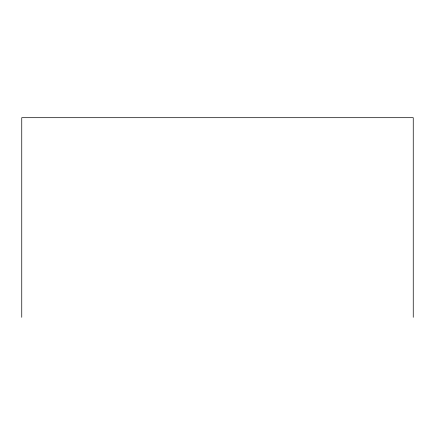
<?xml version="1.0" encoding="UTF-8"?>
<svg xmlns="http://www.w3.org/2000/svg" width="435" height="435" viewBox="0 0 435 435"><rect width="100%" height="100%" fill="white"/><g stroke="black" fill="none" stroke-linecap="round" stroke-linejoin="round"><path stroke-width="0.65" d="M413.25 317.311L413.25 117.689L21.75 117.689L21.75 317.311"/></g></svg>
